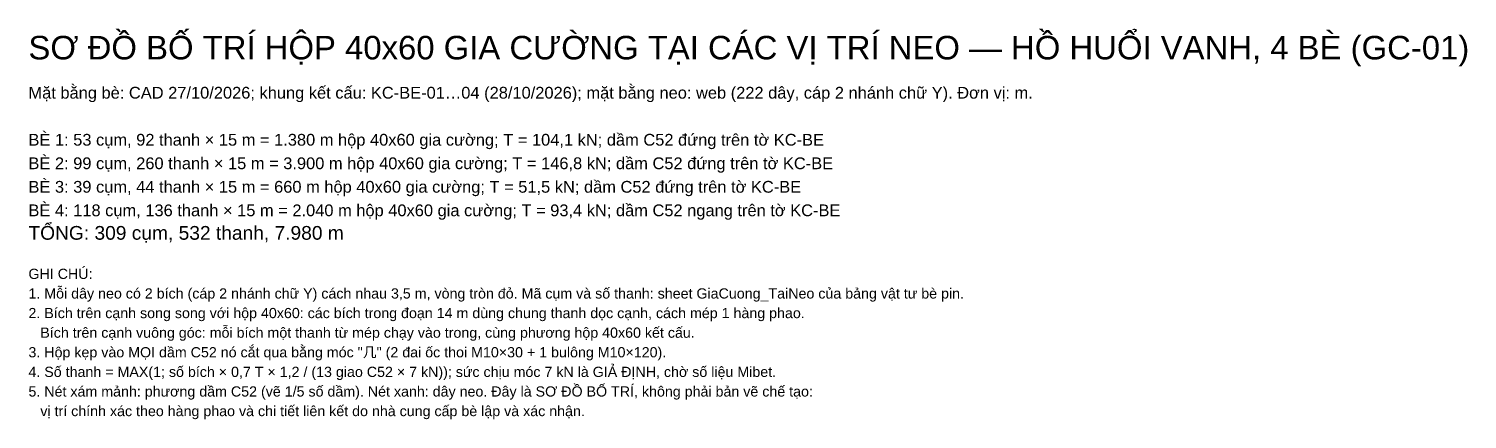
# Model space of a CAD drawing. Header units: metres. Extents: x -255 to 883, y -259 to 301.
# Drawn here: x 515.7 to 882.6, y 191.4 to 291 of the extents above; entities that cross this region are included whole.
import ezdxf

# ---------------------------------------------------------------- set-up
doc = ezdxf.new("R2010")
doc.units = ezdxf.units.M
doc.layers.add('GHI_CHU', color=7, linetype='Continuous', lineweight=0)
doc.styles.add('VN', font='arial.ttf')

msp = doc.modelspace()

# ---------------------------------------------------------------- texts
at = {"layer": 'GHI_CHU', "style": 'VN'}
for s, height, p in [('SƠ ĐỒ BỐ TRÍ HỘP 40x60 GIA CƯỜNG TẠI CÁC VỊ TRÍ NEO — HỒ HUỔI VANH, 4 BÈ (GC-01)', 6, (515.62, 283.19)), ('Mặt bằng bè: CAD 27/10/2026; khung kết cấu: KC-BE-01…04 (28/10/2026); mặt bằng neo: web (222 dây, cáp 2 nhánh chữ Y). Đơn vị: m.', 3, (515.62, 273.19)), ('BÈ 1: 53 cụm, 92 thanh × 15 m = 1.380 m hộp 40x60 gia cường; T = 104,1 kN; dầm C52 đứng trên tờ KC-BE', 3, (515.62, 261.19)), ('BÈ 2: 99 cụm, 260 thanh × 15 m = 3.900 m hộp 40x60 gia cường; T = 146,8 kN; dầm C52 đứng trên tờ KC-BE', 3, (515.62, 255.19)), ('BÈ 3: 39 cụm, 44 thanh × 15 m = 660 m hộp 40x60 gia cường; T = 51,5 kN; dầm C52 đứng trên tờ KC-BE', 3, (515.62, 249.19)), ('BÈ 4: 118 cụm, 136 thanh × 15 m = 2.040 m hộp 40x60 gia cường; T = 93,4 kN; dầm C52 ngang trên tờ KC-BE', 3, (515.62, 243.19)), ('TỔNG: 309 cụm, 532 thanh, 7.980 m', 3.5, (515.62, 237.19)), ('GHI CHÚ:', 2.6, (515.62, 227.19)), ('1. Mỗi dây neo có 2 bích (cáp 2 nhánh chữ Y) cách nhau 3,5 m, vòng tròn đỏ. Mã cụm và số thanh: sheet GiaCuong_TaiNeo của bảng vật tư bè pin.', 2.6, (515.62, 222.19)), ('2. Bích trên cạnh song song với hộp 40x60: các bích trong đoạn 14 m dùng chung thanh dọc cạnh, cách mép 1 hàng phao.', 2.6, (515.62, 217.19)), ('   Bích trên cạnh vuông góc: mỗi bích một thanh từ mép chạy vào trong, cùng phương hộp 40x60 kết cấu.', 2.6, (515.62, 212.19)), ('3. Hộp kẹp vào MỌI dầm C52 nó cắt qua bằng móc "几" (2 đai ốc thoi M10×30 + 1 bulông M10×120).', 2.6, (515.62, 207.19)), ('4. Số thanh = MAX(1; số bích × 0,7 T × 1,2 / (13 giao C52 × 7 kN)); sức chịu móc 7 kN là GIẢ ĐỊNH, chờ số liệu Mibet.', 2.6, (515.62, 202.19)), ('5. Nét xám mảnh: phương dầm C52 (vẽ 1/5 số dầm). Nét xanh: dây neo. Đây là SƠ ĐỒ BỐ TRÍ, không phải bản vẽ chế tạo:', 2.6, (515.62, 197.19)), ('   vị trí chính xác theo hàng phao và chi tiết liên kết do nhà cung cấp bè lập và xác nhận.', 2.6, (515.62, 192.19))]:
    msp.add_text(s, height=height, dxfattribs=at).set_placement(p)

doc.saveas('drawing.dxf')
